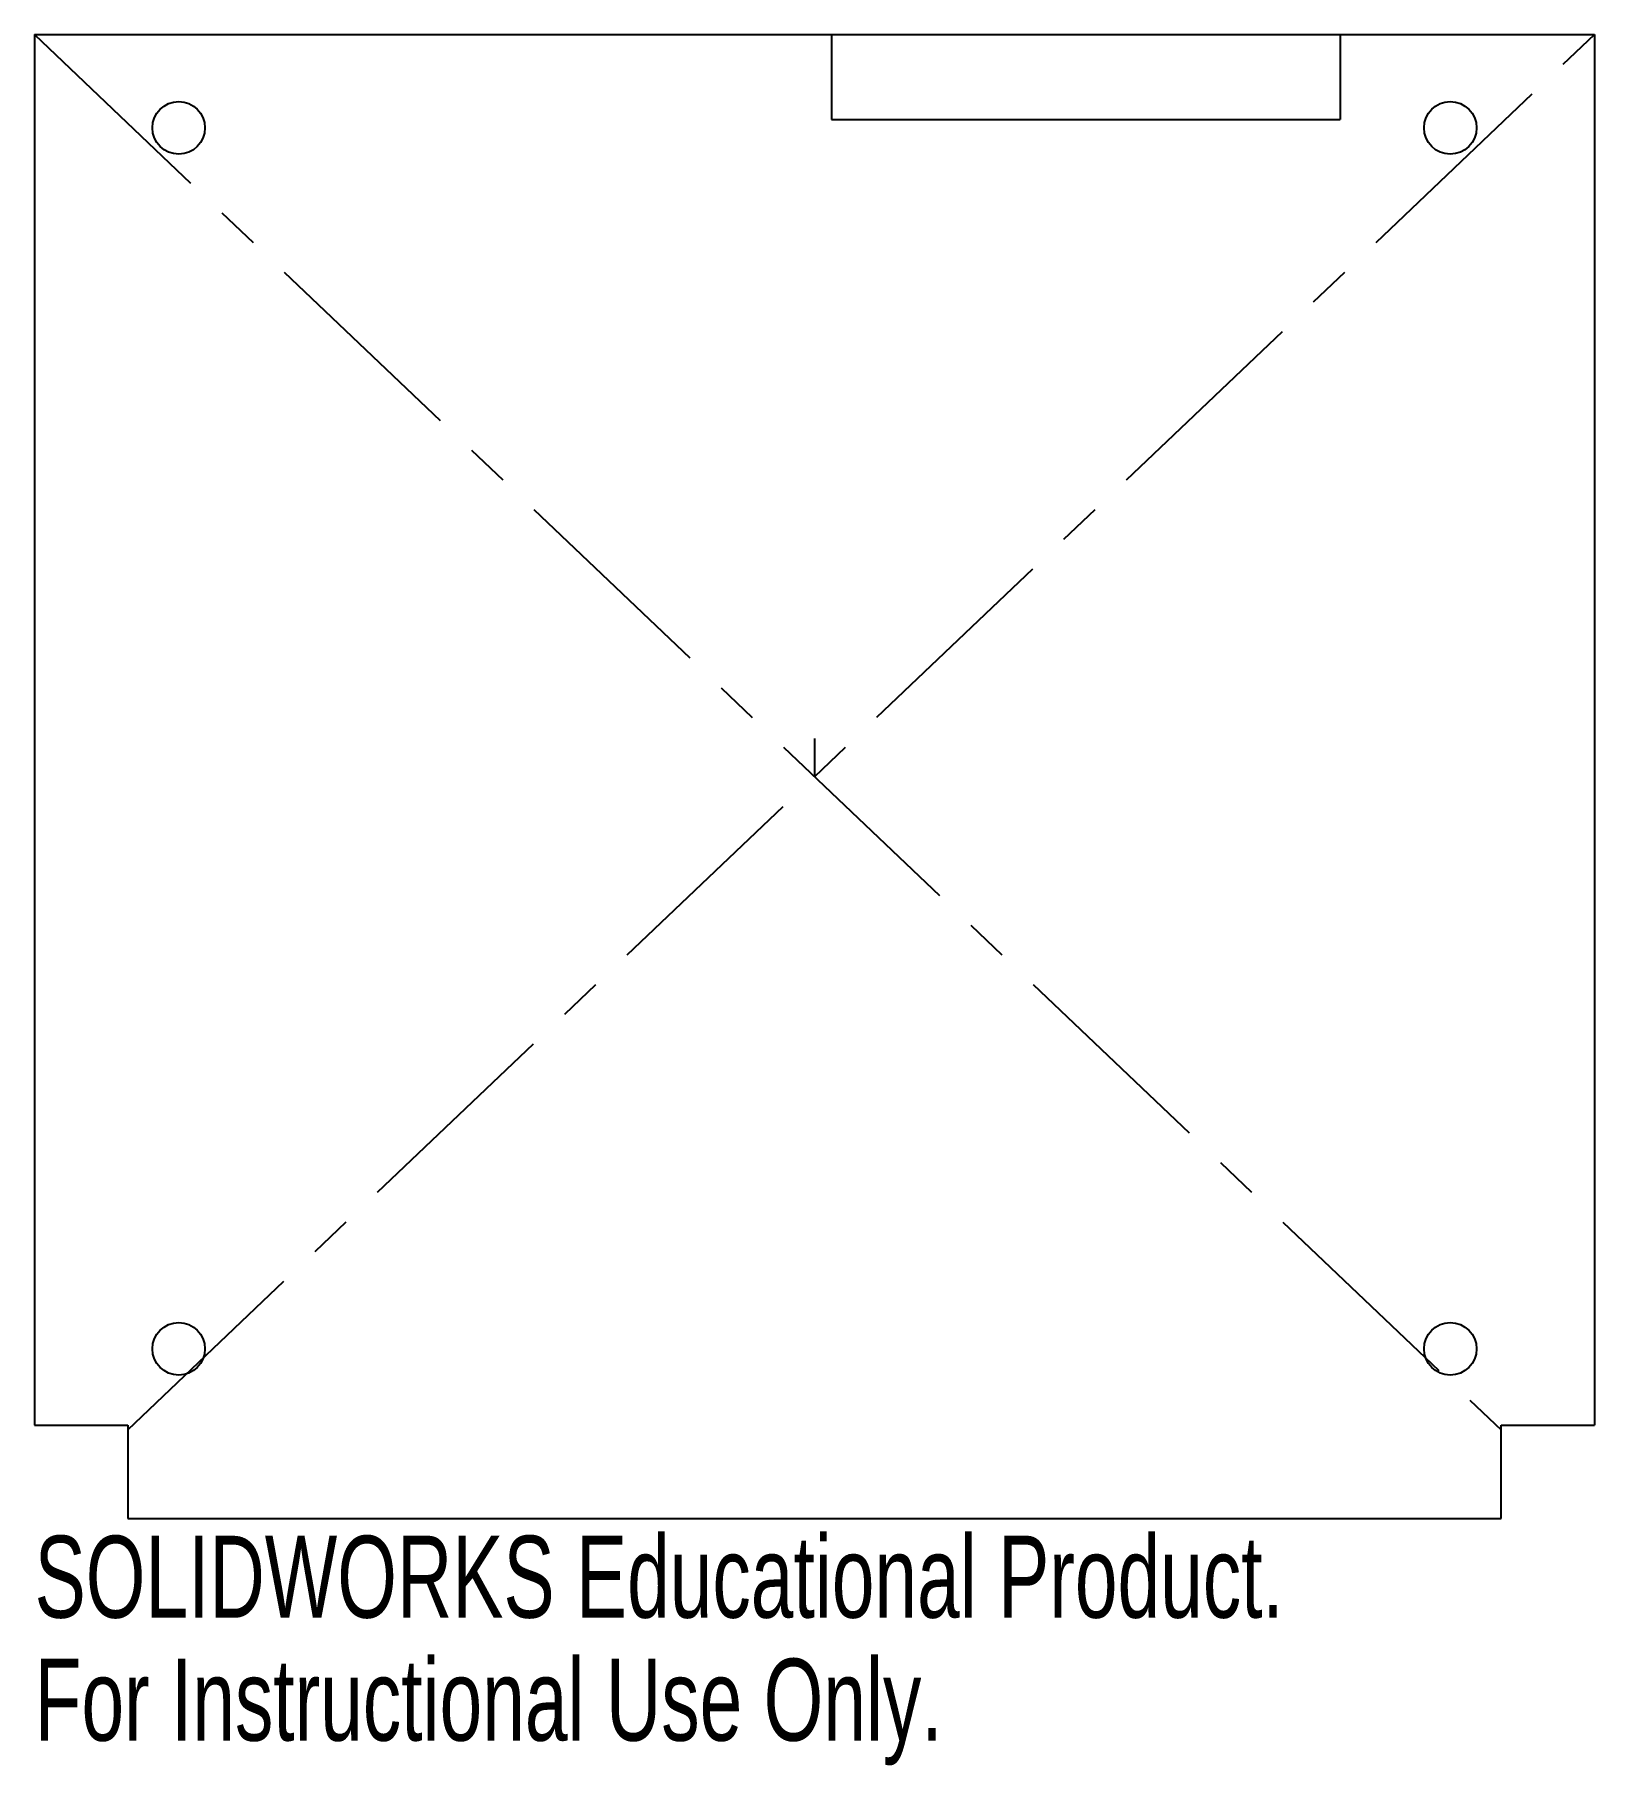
# Model space of a CAD drawing. Header units: millimetres. Extents: x -46 to 46, y -61 to 42.
import ezdxf

# ---------------------------------------------------------------- set-up
doc = ezdxf.new("R2010")
doc.units = ezdxf.units.MM
doc.linetypes.add('CENTERX2', pattern=[20.32, 12.7, -2.54, 2.54, -2.54])
doc.styles.add('SLDTEXTSTYLE0', font='TXT', dxfattribs={"width": 0.7})

msp = doc.modelspace()

# ---------------------------------------------------------------- linework, layer by layer
at = {"color": 7, "linetype": 'Continuous'}
for p, q in [((-46, 41.5), (46, 41.5)), ((-46, 41.5), (-46, -40.5)), ((1, 41.5), (31, 41.5)), ((1, 41.5), (1, 36.5)), ((31, 41.5), (31, 36.5)), ((46, 41.5), (46, -40.5)), ((1, 36.5), (31, 36.5)), ((-46, -40.5), (-40.5, -40.5)), ((-40.5, -40.5), (-40.5, -46)), ((40.5, -46), (40.5, -40.5)), ((40.5, -40.5), (46, -40.5)), ((-40.5, -46), (40.5, -46))]:
    msp.add_line(p, q, dxfattribs=at)
at = {"color": 7, "linetype": 'CENTERX2'}
for p, q in [((-46, 41.5), (40.5, -40.77)), ((-40.5, -40.77), (46, 41.5)), ((0, 0), (0, -2.25))]:
    msp.add_line(p, q, dxfattribs=at)
at = {"color": 7, "linetype": 'Continuous'}
for centre in [(-37.5, 36), (37.5, 36), (-37.5, -36), (37.5, -36)]:
    msp.add_circle(centre, 1.55, dxfattribs=at)

# ---------------------------------------------------------------- texts
at = {"color": 7, "linetype": 'Continuous', "char_height": 4.8336, "attachment_point": 1, "style": 'SLDTEXTSTYLE0'}
for s, insert in [('SOLIDWORKS Educational Product.', (-46, -47.02)), ('For Instructional Use Only.', (-46, -54.27))]:
    msp.add_mtext(s, dxfattribs=dict(at, insert=insert))

doc.saveas('drawing.dxf')
